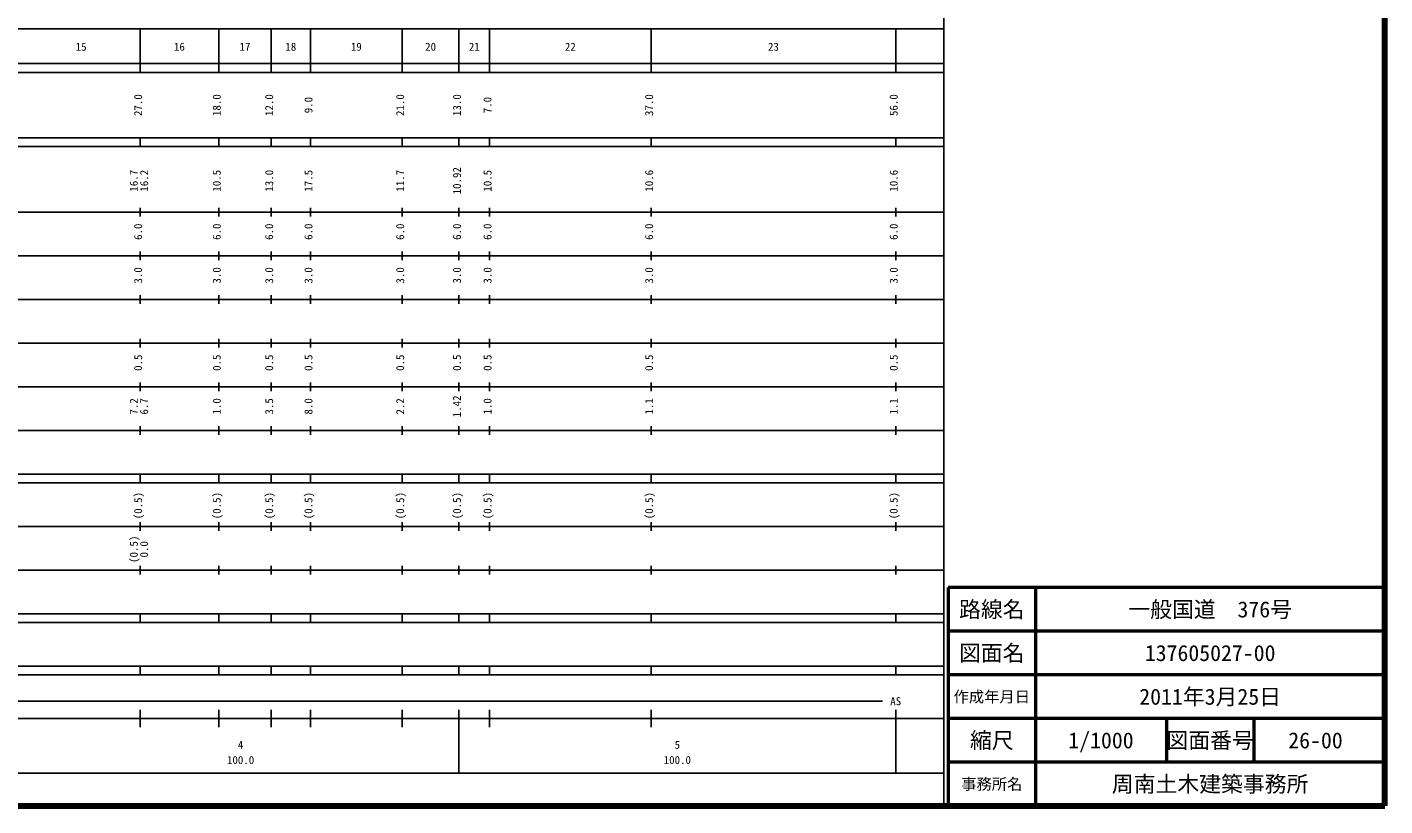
# Model space of a CAD drawing. Units: millimetres on the paper, enlarged 1000 times. Extents: x 40000 to 680000, y 20000 to 380000.
# Drawn here: x 369126 to 680000, y 20000 to 198357 of the extents above; entities that cross this region are included whole.
import ezdxf
from ezdxf.enums import TextEntityAlignment as Align

# ---------------------------------------------------------------- set-up
doc = ezdxf.new("R2010")
doc.units = ezdxf.units.MM
doc.header["$LTSCALE"] = 1000
for name, color, linetype, lineweight in [('M-TTL', 2, 'Continuous', 140), ('M-TTL-BAND', 7, 'Continuous', 25), ('M-TTL-FRAM', 2, 'Continuous', 50), ('M-TTL-LINE', 7, 'Continuous', 50)]:
    doc.layers.add(name, color=color, linetype=linetype, lineweight=lineweight)
doc.layers.add('M-TTL-TXT', color=7, linetype='Continuous')
doc.styles.add('ＭＳ ゴシック', font='')
doc.styles.get('ＭＳ ゴシック').set_extended_font_data('MS Gothic')

msp = doc.modelspace()

# ---------------------------------------------------------------- linework, layer by layer
at = {"layer": 'M-TTL'}
for p, q in [((680000, 20000), (680000, 380000)), ((40000, 20000), (680000, 20000))]:
    msp.add_line(p, q, dxfattribs=at)
at = {"layer": 'M-TTL-BAND'}
for p, q in [((579000, 20000), (579000, 370000)), ((68000, 198000), (579000, 198000)), ((395000, 188000), (395000, 198000)), ((413000, 188000), (413000, 198000)), ((425000, 188000), (425000, 198000)), ((434000, 188000), (434000, 198000)), ((455000, 188000), (455000, 198000)), ((468000, 188000), (468000, 198000)), ((475000, 188000), (475000, 198000)), ((512000, 188000), (512000, 198000)), ((568000, 188000), (568000, 198000)), ((40000, 190000), (579000, 190000)), ((40000, 188000), (579000, 188000)), ((40000, 173000), (579000, 173000)), ((40000, 171000), (579000, 171000)), ((395000, 171000), (395000, 173000)), ((413000, 171000), (413000, 173000)), ((425000, 171000), (425000, 173000)), ((434000, 171000), (434000, 173000)), ((455000, 171000), (455000, 173000)), ((468000, 171000), (468000, 173000)), ((475000, 171000), (475000, 173000)), ((512000, 171000), (512000, 173000)), ((568000, 171000), (568000, 173000)), ((40000, 156000), (579000, 156000)), ((395000, 155000), (395000, 157000)), ((413000, 155000), (413000, 157000)), ((425000, 155000), (425000, 157000)), ((434000, 155000), (434000, 157000)), ((455000, 155000), (455000, 157000)), ((468000, 155000), (468000, 157000)), ((475000, 155000), (475000, 157000)), ((512000, 155000), (512000, 157000)), ((568000, 155000), (568000, 157000)), ((395000, 145000), (395000, 147000)), ((413000, 145000), (413000, 147000)), ((425000, 145000), (425000, 147000)), ((434000, 145000), (434000, 147000)), ((455000, 145000), (455000, 147000)), ((468000, 145000), (468000, 147000)), ((475000, 145000), (475000, 147000)), ((512000, 145000), (512000, 147000)), ((568000, 145000), (568000, 147000)), ((46000, 146000), (579000, 146000)), ((395000, 135000), (395000, 137000)), ((413000, 135000), (413000, 137000)), ((425000, 135000), (425000, 137000)), ((434000, 135000), (434000, 137000)), ((455000, 135000), (455000, 137000)), ((468000, 135000), (468000, 137000)), ((475000, 135000), (475000, 137000)), ((512000, 135000), (512000, 137000)), ((568000, 135000), (568000, 137000)), ((52000, 136000), (579000, 136000)), ((46000, 126000), (579000, 126000)), ((395000, 125000), (395000, 127000)), ((413000, 125000), (413000, 127000)), ((425000, 125000), (425000, 127000)), ((434000, 125000), (434000, 127000)), ((455000, 125000), (455000, 127000)), ((468000, 125000), (468000, 127000)), ((475000, 125000), (475000, 127000)), ((512000, 125000), (512000, 127000)), ((568000, 125000), (568000, 127000)), ((52000, 116000), (579000, 116000)), ((395000, 115000), (395000, 117000)), ((413000, 115000), (413000, 117000)), ((425000, 115000), (425000, 117000)), ((434000, 115000), (434000, 117000)), ((455000, 115000), (455000, 117000)), ((468000, 115000), (468000, 117000)), ((475000, 115000), (475000, 117000)), ((512000, 115000), (512000, 117000)), ((568000, 115000), (568000, 117000)), ((46000, 106000), (579000, 106000)), ((395000, 105000), (395000, 107000)), ((413000, 105000), (413000, 107000)), ((425000, 105000), (425000, 107000)), ((434000, 105000), (434000, 107000)), ((455000, 105000), (455000, 107000)), ((468000, 105000), (468000, 107000)), ((475000, 105000), (475000, 107000)), ((512000, 105000), (512000, 107000)), ((568000, 105000), (568000, 107000)), ((40000, 96000), (579000, 96000)), ((40000, 94000), (579000, 94000)), ((395000, 94000), (395000, 96000)), ((413000, 94000), (413000, 96000)), ((425000, 94000), (425000, 96000)), ((434000, 94000), (434000, 96000)), ((455000, 94000), (455000, 96000)), ((468000, 94000), (468000, 96000)), ((475000, 94000), (475000, 96000)), ((512000, 94000), (512000, 96000)), ((568000, 94000), (568000, 96000)), ((49000, 84000), (579000, 84000)), ((395000, 83000), (395000, 85000)), ((413000, 83000), (413000, 85000)), ((425000, 83000), (425000, 85000)), ((434000, 83000), (434000, 85000)), ((455000, 83000), (455000, 85000)), ((468000, 83000), (468000, 85000)), ((475000, 83000), (475000, 85000)), ((512000, 83000), (512000, 85000)), ((568000, 83000), (568000, 85000)), ((395000, 73000), (395000, 75000)), ((413000, 73000), (413000, 75000)), ((425000, 73000), (425000, 75000)), ((434000, 73000), (434000, 75000)), ((455000, 73000), (455000, 75000)), ((468000, 73000), (468000, 75000)), ((475000, 73000), (475000, 75000)), ((512000, 73000), (512000, 75000)), ((568000, 73000), (568000, 75000)), ((40000, 74000), (579000, 74000)), ((40000, 64000), (579000, 64000)), ((395000, 62000), (395000, 64000)), ((413000, 62000), (413000, 64000)), ((425000, 62000), (425000, 64000)), ((434000, 62000), (434000, 64000)), ((455000, 62000), (455000, 64000)), ((468000, 62000), (468000, 64000)), ((475000, 62000), (475000, 64000)), ((512000, 62000), (512000, 64000)), ((568000, 62000), (568000, 64000)), ((40000, 62000), (579000, 62000)), ((40000, 52000), (579000, 52000)), ((40000, 50000), (579000, 50000)), ((395000, 50000), (395000, 52000)), ((413000, 50000), (413000, 52000)), ((425000, 50000), (425000, 52000)), ((434000, 50000), (434000, 52000)), ((455000, 50000), (455000, 52000)), ((468000, 50000), (468000, 52000)), ((475000, 50000), (475000, 52000)), ((512000, 50000), (512000, 52000)), ((568000, 50000), (568000, 52000)), ((71000, 44000), (565000, 44000)), ((395000, 38000), (395000, 42000)), ((413000, 38000), (413000, 42000)), ((425000, 38000), (425000, 42000)), ((434000, 38000), (434000, 42000)), ((455000, 38000), (455000, 42000)), ((468000, 27500), (468000, 42000)), ((475000, 38000), (475000, 42000)), ((512000, 38000), (512000, 42000)), ((568000, 27500), (568000, 42000)), ((40000, 40000), (579000, 40000)), ((68000, 27500), (579000, 27500))]:
    msp.add_line(p, q, dxfattribs=at)
at = {"layer": 'M-TTL-FRAM'}
for p, q in [((680000, 70000), (580000, 70000)), ((580000, 70000), (580000, 20000))]:
    msp.add_line(p, q, dxfattribs=at)
at = {"layer": 'M-TTL-LINE'}
for p, q in [((600000, 70000), (600000, 20000)), ((680000, 60000), (580000, 60000)), ((680000, 50000), (580000, 50000)), ((680000, 40000), (580000, 40000)), ((630000, 40000), (630000, 30000)), ((650000, 40000), (650000, 30000)), ((680000, 30000), (580000, 30000))]:
    msp.add_line(p, q, dxfattribs=at)

# ---------------------------------------------------------------- texts
at = {"layer": 'M-TTL-BAND', "style": 'ＭＳ ゴシック'}
for s, p in [('15', (381500, 192405)), ('16', (404000, 192405)), ('17', (419000, 192405)), ('18', (429500, 192405)), ('19', (444500, 192405)), ('20', (461500, 192405)), ('21', (471500, 192405)), ('22', (493500, 192405)), ('23', (540000, 192405)), ('AS', (568000, 42500)), ('4', (418000, 32523)), ('5', (518000, 32523)), ('100.0', (418000, 29033)), ('100.0', (518000, 29033))]:
    msp.add_text(s, height=1833, dxfattribs=at).set_placement(p, align=Align.BOTTOM_CENTER)
for s, p in [('27.0', (396000, 180500)), ('18.0', (414000, 180500)), ('12.0', (426000, 180500)), ('9.0', (435000, 180500)), ('21.0', (456000, 180500)), ('13.0', (469000, 180500)), ('7.0', (476000, 180500)), ('37.0', (513000, 180500)), ('56.0', (569000, 180500)), ('16.7', (395000, 163174)), ('16.2', (397370, 163174)), ('10.5', (414000, 163174)), ('13.0', (426000, 163174)), ('17.5', (435000, 163174)), ('11.7', (456000, 163174)), ('10.92', (469000, 163174)), ('10.5', (476000, 163174)), ('10.6', (513000, 163174)), ('10.6', (569000, 163174)), ('6.0', (396000, 151500)), ('6.0', (414000, 151500)), ('6.0', (426000, 151500)), ('6.0', (435000, 151500)), ('6.0', (456000, 151500)), ('6.0', (469000, 151500)), ('6.0', (476000, 151500)), ('6.0', (513000, 151500)), ('6.0', (569000, 151500)), ('3.0', (396000, 141500)), ('3.0', (414000, 141500)), ('3.0', (426000, 141500)), ('3.0', (435000, 141500)), ('3.0', (456000, 141500)), ('3.0', (469000, 141500)), ('3.0', (476000, 141500)), ('3.0', (513000, 141500)), ('3.0', (569000, 141500)), ('0.5', (396000, 121500)), ('0.5', (414000, 121500)), ('0.5', (426000, 121500)), ('0.5', (435000, 121500)), ('0.5', (456000, 121500)), ('0.5', (469000, 121500)), ('0.5', (476000, 121500)), ('0.5', (513000, 121500)), ('0.5', (569000, 121500)), ('7.2', (395000, 111500)), ('6.7', (397370, 111500)), ('1.0', (414000, 111500)), ('3.5', (426000, 111500)), ('8.0', (435000, 111500)), ('2.2', (456000, 111500)), ('1.42', (469000, 111500)), ('1.0', (476000, 111500)), ('1.1', (513000, 111500)), ('1.1', (569000, 111500)), ('(0.5)', (396000, 88764)), ('(0.5)', (414000, 88764)), ('(0.5)', (426000, 88764)), ('(0.5)', (435000, 88764)), ('(0.5)', (456000, 88764)), ('(0.5)', (469000, 88764)), ('(0.5)', (476000, 88764)), ('(0.5)', (513000, 88764)), ('(0.5)', (569000, 88764)), ('(0.5)', (395000, 78764)), ('0.0', (397370, 78764))]:
    msp.add_text(s, height=1833, rotation=90, dxfattribs=at).set_placement(p, align=Align.BOTTOM_CENTER)
at = {"layer": 'M-TTL-TXT', "style": 'ＭＳ ゴシック'}
for s, height, p in [('路線名', 3666, (590000, 65000)), ('路線名', 3666, (590000, 65000)), ('一般国道\u3000376号', 3666, (640000, 65000)), ('図面名', 3666, (590000, 55000)), ('図面名', 3666, (590000, 55000)), ('137605027-00', 3666, (640000, 55000)), ('作成年月日', 2566, (590000, 45000)), ('作成年月日', 2566, (590000, 45000)), ('2011年3月25日', 3666, (640000, 45000)), ('縮尺', 3666, (590000, 35000)), ('縮尺', 3666, (590000, 35000)), ('図面番号', 3666, (640000, 35000)), ('図面番号', 3666, (640000, 35000)), ('1/1000', 3666, (615000, 35000)), ('26-00', 3666, (664125, 35000)), ('事務所名', 2566, (590000, 25000)), ('事務所名', 2566, (590000, 25000)), ('周南土木建築事務所', 3666, (640000, 25000))]:
    msp.add_text(s, height=height, dxfattribs=at).set_placement(p, align=Align.MIDDLE_CENTER)

doc.saveas('drawing.dxf')
